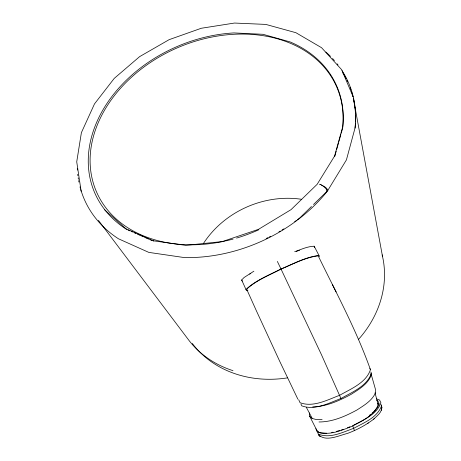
<?xml version="1.0" encoding="UTF-8"?>
<svg xmlns="http://www.w3.org/2000/svg" width="461" height="461" viewBox="0 0 461 461"><rect width="100%" height="100%" fill="white"/><g stroke="black" fill="none" stroke-linecap="round" stroke-linejoin="round"><path stroke-width="0.69" d="M381.743 407.824C381.587 412.802 376.833 416.024 373.635 419.176C365.688 425.238 356.779 429.98 347.41 433.444C339.042 435.438 325.478 442.358 318.395 434.516L320.274 436.584L318.246 434.4M334.461 156.435L342.65 127.057M334.686 156.677L336.225 151.156M336.605 149.773L338.53 142.875M338.91 141.498L340.835 134.595M341.221 133.217L342.373 129.074M297.841 399.128L279.718 361.309L256.339 310.702L246.906 289.727L247.211 288.672C256.996 279.977 269.501 275.01 281.049 269.103C292.908 264.118 304.652 257.745 317.514 255.918L318.465 256.385C336.639 293.709 356.578 330.525 370.448 369.71C366.046 382.918 350.804 388.871 339.642 395.29C327.368 399.894 313.255 407.622 300.048 402.712L298.693 399.687M381.109 404.568L381.622 405.668C377.432 417.568 363.954 422.708 353.691 428.327C342.713 432.228 329.92 438.93 318.315 434.072L317.162 431.254M313.492 204.517L327.667 190.675L346.418 159.909L355.097 127.783A145.082 110.346 -23.8 0 0 342.045 70.677M334.842 155.651L317.139 184.325L291.012 209.663L258.477 229.342L222.317 241.581L185.708 245.361L153 240.763M247.88 290.488L246.479 290.614L241.668 279.983L244.048 277.528L253.878 271.201M245.897 289.514C255.838 280.179 269.057 275.223 280.997 268.976C293.357 263.917 305.551 256.979 318.983 255.457L319.375 256.65M311.457 206.505L299.748 217.932A143.198 108.998 -23.7 0 1 297.518 219.632M373.635 419.176L374.39 418.479M369.417 415.355L370.471 414.502M372.05 413.223L374.153 411.512L377.824 407.178L379.098 403.554L377.882 400.932L376.677 400.459M367.797 423.342L368.379 422.927M249.706 274.134L250.796 273.379M300.947 404.038L301.748 405.841C314.823 410.722 328.797 403.075 340.944 398.517C351.997 392.161 367.089 386.26 371.422 373.174L370.823 372.004M294.7 251.718C301.027 249.47 307.36 246.445 314.172 246.214L318.983 255.457M347.381 427.808L350.043 426.748M296.29 251.395L299.523 250.254M336.524 431.381L339.953 430.384M341.324 429.986L343.382 429.393M331.643 432.435L333.055 432.205M312.702 406.907C326.4 406.579 339.284 400.713 351.161 394.334C358.681 389.459 367.359 384.52 370.967 375.859L370.869 374.574M319.012 421.971C332.502 421.994 345.243 416.323 356.9 410.013C364.052 405.363 372.304 400.632 375.686 392.363L375.438 389.274L370.915 373.335M322.106 419.372L316.09 419.481L311.838 418.381L309.636 416.162L309.619 412.97M326.705 433.236L320.723 433.075L317.007 431.502L315.848 428.667M376.435 398.817L379.61 400.062L380.907 402.839C376.666 414.837 363.066 420.017 352.711 425.693L354.434 430.62L354.215 430.413M377.432 403.306L378.619 403.778L379.224 405.081M153.801 241.005L125.928 228.754L104.664 209.864M127.956 229.999L129.893 230.852M131.189 231.416L132.48 231.987M134.416 232.84L135.713 233.404M137.649 234.257L140.236 235.398M141.527 235.963L143.463 236.816M144.76 237.386L148.638 239.092M149.929 239.657L151.865 240.509M326.515 190.076L327.667 190.675M98.418 220.341L189.35 340.91A107.298 92.759 -23.8 0 0 232.989 370.661M306.438 407.501L312.12 418.196M241.668 279.983L242.256 281.101M369.837 368.535L370.448 369.71M309.636 416.162L316.73 430.136L318.839 432.28C329.909 435.553 341.359 430.418 351.587 426.5C361.366 421.452 372.805 416.266 377.801 405.83L377.657 402.81L375.029 392.807M332.439 284.644L336.104 291.928M277.361 261.433L280.997 268.976M281.049 269.103L321.49 354.768L340.944 398.517M352.959 96.355L341.659 69.709L321.576 47.708L295.91 32.708L265.818 24.41L234.47 23.05L201.296 28.259L169.129 39.663L139.602 56.645L114.236 78.393L94.499 103.892L81.39 132.653L76.728 161.828L81.148 191.28M314.172 246.214L314.563 247.424M353.299 98.112L382.486 256.293M381.506 405.317L381.431 410.181L381.864 406.977L381.72 408.348L381.622 405.668M325.887 52.058A145.082 110.346 -23.8 0 1 330.549 56.438M332.525 58.484A145.082 110.346 -23.8 0 1 334.427 60.587M337.147 63.849A145.082 110.346 -23.8 0 1 338.011 64.961M382.157 254.898A106.41 92.35 -23.7 0 1 358.623 339.279M287.572 377.847A106.41 92.35 -23.7 0 1 192.306 343.468M350.158 87.723A143.164 108.975 -23.7 0 1 350.896 89.762M351.357 91.14A143.164 108.975 -23.7 0 1 352.002 93.214M352.4 94.603A143.164 108.975 -23.7 0 1 352.959 96.706M353.449 98.781A143.164 108.975 -23.7 0 1 354.699 105.65M354.884 107.056A143.164 108.975 -23.7 0 1 355.443 113.481M355.5 114.927A143.164 108.975 -23.7 0 1 355.489 121.491M355.425 122.96A143.164 108.975 -23.7 0 1 355.016 128.1M342.892 72.965A143.164 108.975 -23.7 0 1 343.992 74.78M344.701 76.013A143.164 108.975 -23.7 0 1 346.061 78.52M347.029 80.439A143.164 108.975 -23.7 0 1 347.646 81.735M126.66 229.428A133.073 101.23 -23.7 0 1 101.357 112.72A133.073 101.23 -23.7 0 1 233.958 32.921L262.989 34.304L290.107 41.928A132.952 101.045 -23.8 0 1 342.65 128.072L342.563 128.389A131.057 99.685 -23.7 0 0 221.966 35.393A131.057 99.685 -23.7 0 0 90.102 161.644A131.057 99.685 -23.7 0 0 224.847 241.097M258.8 229.768A131.057 99.685 -23.7 0 1 236.545 238.089M233.099 239.069A131.057 99.685 -23.7 0 1 225.533 240.947M296.388 220.467A143.198 108.998 -23.7 0 1 294.671 221.718M283.93 228.852A143.198 108.998 -23.7 0 1 282.074 229.981M280.207 231.082A143.198 108.998 -23.7 0 1 278.957 231.808M270.682 236.274A143.198 108.998 -23.7 0 1 269.397 236.919M268.106 237.559A143.198 108.998 -23.7 0 1 266.164 238.493M80.761 189.552A145.215 110.548 -23.7 0 0 118.431 238.763L148.805 252.392L184.423 257.59A145.082 110.346 -23.8 0 0 327.368 191.171A6.5 2.478 38.8 0 0 321.138 184.826L325.46 187.287A6.529 2.841 31.4 0 1 327.8 190.456M80.375 188.203A145.215 110.548 -23.7 0 1 80.012 186.843M78.912 182.026A145.215 110.548 -23.7 0 1 78.647 180.637M78.399 179.237A145.215 110.548 -23.7 0 1 78.18 177.837M77.892 175.727A145.215 110.548 -23.7 0 1 77.73 174.316M77.373 170.074A145.215 110.548 -23.7 0 1 77.298 168.657M203.462 243.448A89.976 77.742 -23.6 0 1 301.338 199.261M319.819 184.256L320.7 184.636L319.819 184.256"/></g></svg>
